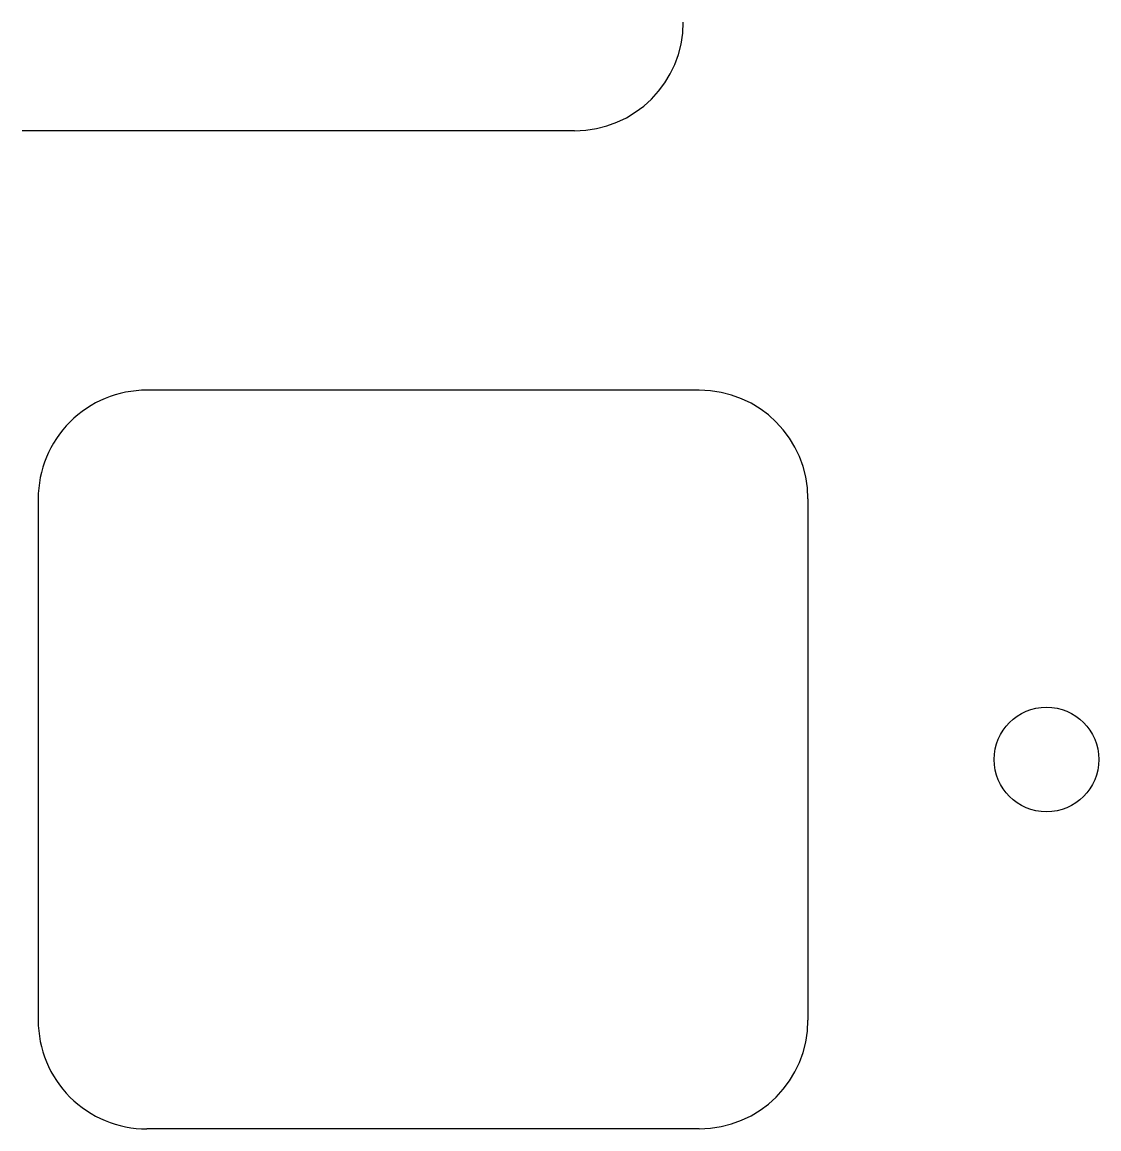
# Model space of a CAD drawing. Header units: millimetres. Extents: x -10 to 277, y -95 to 18.
# Drawn here: x 209.04 to 229.6, y -83.25 to -62.13 of the extents above; entities that cross this region are included whole.
import ezdxf

# ---------------------------------------------------------------- set-up
doc = ezdxf.new("R2010")
doc.units = ezdxf.units.MM
doc.header["$MEASUREMENT"] = 0
doc.layers.add('BLACK', color=7, linetype='CONTINUOUS')
doc.layers.add('Edge.Cuts', color=53, linetype='CONTINUOUS')

msp = doc.modelspace()

# ---------------------------------------------------------------- linework, layer by layer
at = {"layer": 'BLACK', "linetype": 'Continuous'}
for p, q in [((221.96875, -69.15), (211.418749, -69.15)), ((209.34375, -71.225), (209.34375, -81.175001)), ((224.04375, -71.225), (224.04375, -81.175)), ((221.96875, -83.25), (211.41875, -83.25))]:
    msp.add_line(p, q, dxfattribs=at)
at = {"layer": 'BLACK'}
msp.add_circle((228.6, -76.2), 1, dxfattribs=at)
for centre, radius, start, end in [((211.418749, -71.224999), 2.074999, 90, 180.0000276), ((221.96875, -71.225), 2.075, 0, 90), ((211.418749, -81.175001), 2.074999, 180, 270.0000276), ((221.96875, -81.175), 2.075, 270, 0)]:
    msp.add_arc(centre, radius, start, end, dxfattribs=at)
at = {"layer": 'Edge.Cuts', "linetype": 'Continuous'}
msp.add_line((219.5875, -64.2), (209.0375, -64.2), dxfattribs=at)
at = {"layer": 'Edge.Cuts'}
msp.add_arc((219.587472, -62.125015), 2.075028, 270.0007731, 0.0004142, dxfattribs=at)

doc.saveas('drawing.dxf')
